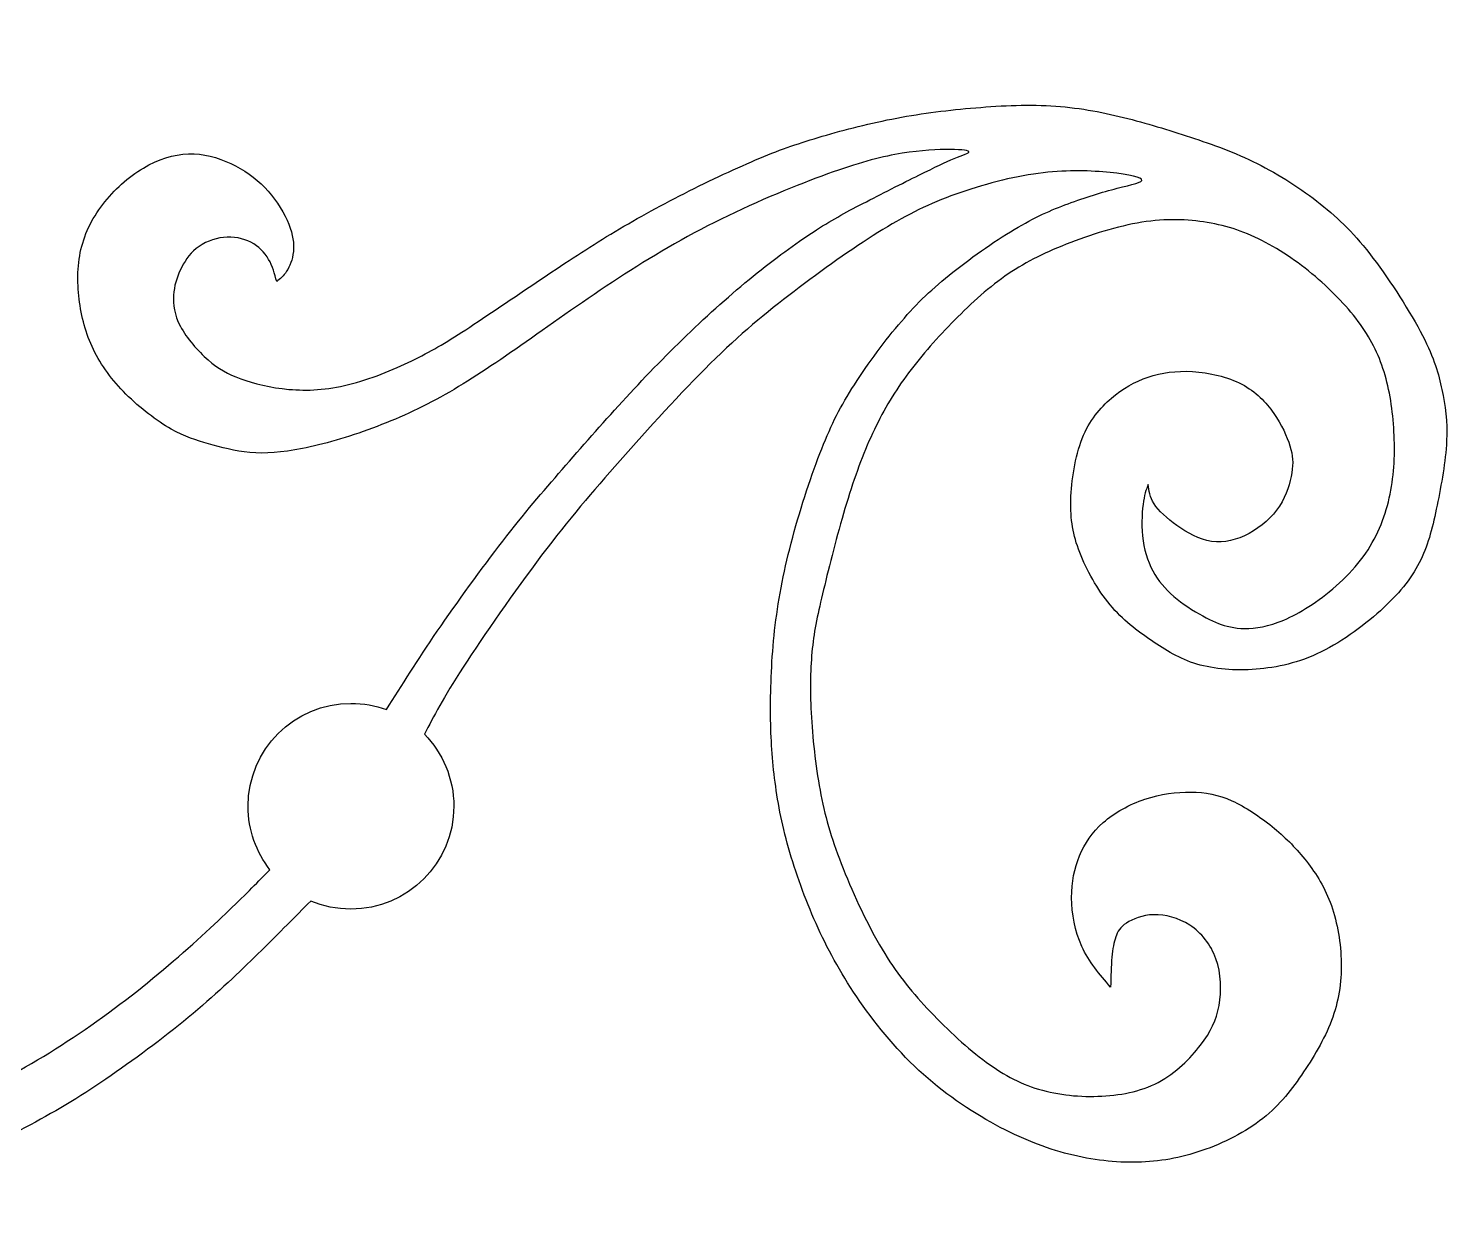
# Model space of a CAD drawing. Header units: millimetres. Extents: x -70 to 70, y -54 to 62.
# Drawn here: x -47.75 to -31.76, y -27.8 to -14.39 of the extents above; entities that cross this region are included whole.
import ezdxf

# ---------------------------------------------------------------- set-up
doc = ezdxf.new("R2010")
doc.units = ezdxf.units.MM
doc.header["$MEASUREMENT"] = 0

msp = doc.modelspace()

# ---------------------------------------------------------------- linework, layer by layer
at = {"color": 5, "linetype": 'Continuous'}
for points, knots in [([(-59.064, -19.089), (-59.006, -18.911), (-58.919, -18.646), (-58.821, -18.377), (-58.723, -18.107), (-58.613, -17.831), (-58.48, -17.572), (-58.346, -17.313), (-58.188, -17.071), (-58.022, -16.839), (-57.856, -16.608), (-57.681, -16.386), (-57.513, -16.195), (-57.346, -16.003), (-57.186, -15.842), (-57.017, -15.704), (-56.847, -15.566), (-56.667, -15.452), (-56.409, -15.305), (-56.15, -15.158), (-55.812, -14.978), (-55.481, -14.835), (-55.15, -14.691), (-54.825, -14.583), (-54.524, -14.511), (-54.223, -14.44), (-53.946, -14.404), (-53.654, -14.399), (-53.362, -14.394), (-53.054, -14.42), (-52.783, -14.452), (-52.512, -14.483), (-52.277, -14.52), (-51.989, -14.601), (-51.7, -14.683), (-51.358, -14.811), (-50.705, -15.143), (-50.395, -15.349), (-50.178, -15.498), (-49.961, -15.646), (-49.838, -15.739), (-49.665, -15.918), (-49.491, -16.098), (-49.267, -16.364), (-49.094, -16.605), (-48.922, -16.847), (-48.801, -17.064), (-48.706, -17.241), (-48.611, -17.418), (-48.543, -17.556), (-48.477, -17.734), (-48.41, -17.912), (-48.346, -18.13), (-48.302, -18.301), (-48.258, -18.472), (-48.233, -18.596), (-48.209, -18.74), (-48.185, -18.883), (-48.161, -19.046), (-48.154, -19.209), (-48.148, -19.372), (-48.158, -19.535), (-48.214, -20.027), (-48.259, -20.356), (-48.308, -20.611), (-48.356, -20.866), (-48.408, -21.049), (-48.485, -21.275), (-48.562, -21.501), (-48.664, -21.771), (-48.77, -21.988), (-48.877, -22.205), (-48.987, -22.37), (-49.175, -22.585), (-49.362, -22.799), (-49.627, -23.063), (-49.901, -23.283), (-50.175, -23.503), (-50.46, -23.678), (-50.756, -23.812), (-51.052, -23.946), (-51.36, -24.039), (-51.946, -24.171), (-52.223, -24.21), (-52.491, -24.218), (-52.758, -24.225), (-53.015, -24.2), (-53.29, -24.134), (-53.566, -24.068), (-53.86, -23.961), (-54.126, -23.859), (-54.391, -23.756), (-54.629, -23.659), (-54.858, -23.556), (-55.088, -23.454), (-55.309, -23.346), (-55.577, -23.187), (-55.845, -23.029), (-56.161, -22.819), (-56.536, -22.538), (-56.911, -22.257), (-57.347, -21.903), (-57.67, -21.628), (-57.993, -21.354), (-58.204, -21.159), (-58.339, -21.039), (-58.474, -20.918), (-58.534, -20.87), (-58.577, -20.839), (-58.621, -20.808), (-58.649, -20.792), (-58.668, -20.798), (-58.686, -20.805), (-58.696, -20.833), (-58.694, -20.903), (-58.692, -20.973), (-58.679, -21.086), (-58.643, -21.278), (-58.608, -21.47), (-58.55, -21.741), (-58.472, -22.025), (-58.394, -22.308), (-58.296, -22.605), (-58.008, -23.23), (-57.817, -23.558), (-57.632, -23.838), (-57.446, -24.118), (-57.265, -24.35), (-57.057, -24.581), (-56.848, -24.812), (-56.611, -25.041), (-56.375, -25.25), (-56.139, -25.46), (-55.904, -25.649), (-55.57, -25.854), (-55.237, -26.059), (-54.805, -26.281), (-54.394, -26.463), (-53.983, -26.645), (-53.593, -26.788), (-53.238, -26.888), (-52.883, -26.989), (-52.564, -27.046), (-52.274, -27.086), (-51.984, -27.126), (-51.723, -27.149), (-51.406, -27.136), (-51.088, -27.123), (-50.713, -27.074), (-50.347, -26.998), (-49.98, -26.922), (-49.623, -26.818), (-49.299, -26.721), (-48.975, -26.623), (-48.684, -26.533), (-48.357, -26.386), (-48.03, -26.239), (-47.665, -26.035), (-47.308, -25.801), (-46.95, -25.568), (-46.599, -25.304), (-45.97, -24.781), (-45.692, -24.523), (-45.488, -24.328), (-45.285, -24.132), (-45.155, -24), (-45.026, -23.868)], [15.6258065, 15.6258065, 15.6258065, 15.6258065, 15.6322581, 15.6322581, 15.6322581, 15.6387097, 15.6387097, 15.6387097, 15.6451613, 15.6451613, 15.6451613, 15.6516129, 15.6516129, 15.6516129, 15.6580645, 15.6580645, 15.6580645, 15.6645161, 15.6645161, 15.6645161, 15.6709677, 15.6709677, 15.6709677, 15.6774194, 15.6774194, 15.6774194, 15.683871, 15.683871, 15.683871, 15.6903226, 15.6903226, 15.6903226, 15.6967742, 15.6967742, 15.6967742, 15.7032258, 15.7032258, 15.7096774, 15.7096774, 15.7096774, 15.716129, 15.716129, 15.716129, 15.7225806, 15.7225806, 15.7225806, 15.7290323, 15.7290323, 15.7290323, 15.7354839, 15.7354839, 15.7354839, 15.7419355, 15.7419355, 15.7419355, 15.7483871, 15.7483871, 15.7483871, 15.7548387, 15.7548387, 15.7548387, 15.7612903, 15.7612903, 15.7677419, 15.7677419, 15.7677419, 15.7741935, 15.7741935, 15.7741935, 15.7806452, 15.7806452, 15.7806452, 15.7870968, 15.7870968, 15.7870968, 15.7935484, 15.7935484, 15.7935484, 15.8, 15.8, 15.8, 15.8064516, 15.8064516, 15.8129032, 15.8129032, 15.8129032, 15.8193548, 15.8193548, 15.8193548, 15.8258065, 15.8258065, 15.8258065, 15.8322581, 15.8322581, 15.8322581, 15.8387097, 15.8387097, 15.8387097, 15.8451613, 15.8451613, 15.8451613, 15.8516129, 15.8516129, 15.8516129, 15.8580645, 15.8580645, 15.8580645, 15.8645161, 15.8645161, 15.8645161, 15.8709677, 15.8709677, 15.8709677, 15.8774194, 15.8774194, 15.8774194, 15.883871, 15.883871, 15.883871, 15.8903226, 15.8903226, 15.8903226, 15.8967742, 15.8967742, 15.9032258, 15.9032258, 15.9032258, 15.9096774, 15.9096774, 15.9096774, 15.916129, 15.916129, 15.916129, 15.9225806, 15.9225806, 15.9225806, 15.9290323, 15.9290323, 15.9290323, 15.9354839, 15.9354839, 15.9354839, 15.9419355, 15.9419355, 15.9419355, 15.9483871, 15.9483871, 15.9483871, 15.9548387, 15.9548387, 15.9548387, 15.9612903, 15.9612903, 15.9612903, 15.9677419, 15.9677419, 15.9677419, 15.9741935, 15.9741935, 15.9741935, 15.9806452, 15.9806452, 15.9870968, 15.9870968, 15.9870968, 16, 16, 16, 16]), ([(-44.566, -24.221), (-44.742, -24.398), (-44.918, -24.576), (-45.122, -24.777), (-45.327, -24.979), (-45.56, -25.204), (-45.839, -25.442), (-46.119, -25.679), (-46.446, -25.929), (-46.757, -26.146), (-47.067, -26.362), (-47.361, -26.545), (-47.971, -26.875), (-48.286, -27.021), (-48.661, -27.161), (-49.036, -27.301), (-49.471, -27.434), (-49.825, -27.525), (-50.179, -27.616), (-50.453, -27.665), (-50.755, -27.708), (-51.057, -27.75), (-51.387, -27.786), (-51.698, -27.792), (-52.008, -27.797), (-52.299, -27.773), (-52.651, -27.7), (-53.003, -27.628), (-53.416, -27.506), (-53.777, -27.39), (-54.138, -27.274), (-54.447, -27.163), (-54.775, -27.019), (-55.103, -26.874), (-55.449, -26.696), (-55.727, -26.524), (-56.006, -26.352), (-56.216, -26.188), (-56.762, -25.739), (-57.098, -25.456), (-57.36, -25.19), (-57.623, -24.924), (-57.812, -24.675), (-57.99, -24.409), (-58.167, -24.144), (-58.333, -23.861), (-58.462, -23.605), (-58.591, -23.348), (-58.684, -23.116), (-58.769, -22.864), (-58.854, -22.611), (-58.93, -22.337), (-58.99, -22.08), (-59.051, -21.822), (-59.096, -21.58), (-59.135, -21.338), (-59.174, -21.097), (-59.206, -20.856), (-59.236, -20.656), (-59.266, -20.456), (-59.293, -20.297), (-59.346, -20.169), (-59.4, -20.04), (-59.479, -19.943), (-59.652, -19.76), (-59.825, -19.578), (-60.09, -19.31), (-60.409, -19.009), (-60.728, -18.709), (-61.102, -18.376), (-61.385, -18.125), (-61.669, -17.874), (-61.863, -17.705), (-62.156, -17.462), (-62.448, -17.219), (-62.84, -16.902), (-63.154, -16.662), (-63.469, -16.422), (-63.706, -16.257), (-63.972, -16.106), (-64.239, -15.956), (-64.534, -15.82), (-64.81, -15.704), (-65.087, -15.588), (-65.344, -15.491), (-65.619, -15.422), (-65.893, -15.353), (-66.185, -15.31), (-66.42, -15.283), (-66.655, -15.256), (-66.834, -15.244), (-67.117, -15.284), (-67.4, -15.323), (-67.788, -15.412), (-68.117, -15.53), (-68.446, -15.647), (-68.717, -15.793), (-68.927, -15.918), (-69.136, -16.044), (-69.284, -16.149), (-69.392, -16.249), (-69.5, -16.349), (-69.567, -16.445), (-69.617, -16.547), (-69.667, -16.649), (-69.7, -16.758), (-69.708, -16.874), (-69.716, -16.99), (-69.7, -17.114), (-69.651, -17.244), (-69.603, -17.374), (-69.522, -17.511), (-69.406, -17.63), (-69.29, -17.75), (-69.139, -17.852), (-69.017, -17.921), (-68.895, -17.99), (-68.802, -18.026), (-68.7, -18.037), (-68.599, -18.049), (-68.489, -18.036), (-68.358, -18.009), (-68.227, -17.982), (-68.074, -17.94), (-67.888, -17.912), (-67.701, -17.884), (-67.481, -17.87), (-67.225, -17.905), (-66.969, -17.941), (-66.678, -18.026), (-66.43, -18.154), (-66.182, -18.283), (-65.977, -18.456), (-65.846, -18.567), (-65.715, -18.678), (-65.657, -18.728), (-65.582, -18.825), (-65.508, -18.921), (-65.416, -19.064), (-65.361, -19.162), (-65.305, -19.259), (-65.285, -19.312), (-65.256, -19.406), (-65.227, -19.5), (-65.19, -19.635), (-65.172, -19.774), (-65.155, -19.912), (-65.158, -20.054), (-65.2, -20.21), (-65.242, -20.367), (-65.322, -20.539), (-65.388, -20.657), (-65.453, -20.775), (-65.503, -20.839), (-65.59, -20.928), (-65.676, -21.016), (-65.799, -21.128), (-65.931, -21.218), (-66.064, -21.309), (-66.205, -21.378), (-66.345, -21.423), (-66.485, -21.467), (-66.623, -21.486), (-66.789, -21.471), (-66.956, -21.456), (-67.15, -21.407), (-67.298, -21.346), (-67.445, -21.286), (-67.546, -21.213), (-67.613, -21.136), (-67.681, -21.058), (-67.714, -20.975), (-67.728, -20.908), (-67.742, -20.84), (-67.736, -20.788), (-67.72, -20.749), (-67.703, -20.709), (-67.675, -20.682), (-67.642, -20.676), (-67.609, -20.67), (-67.57, -20.684), (-67.498, -20.717), (-67.425, -20.75), (-67.318, -20.801), (-67.188, -20.833), (-67.058, -20.864), (-66.904, -20.877), (-66.759, -20.865), (-66.614, -20.852), (-66.477, -20.814), (-66.354, -20.761), (-66.231, -20.707), (-66.121, -20.638), (-66.034, -20.556), (-65.947, -20.474), (-65.883, -20.38), (-65.85, -20.265), (-65.817, -20.15), (-65.816, -20.015), (-65.857, -19.892), (-65.898, -19.769), (-65.981, -19.659), (-66.114, -19.555), (-66.247, -19.452), (-66.431, -19.357), (-66.592, -19.302), (-66.754, -19.248), (-66.893, -19.234), (-67.04, -19.259), (-67.187, -19.285), (-67.341, -19.348), (-67.531, -19.399), (-67.721, -19.45), (-67.948, -19.489), (-68.171, -19.504), (-68.393, -19.519), (-68.611, -19.51), (-68.794, -19.478), (-68.976, -19.446), (-69.122, -19.39), (-69.258, -19.317), (-69.394, -19.244), (-69.52, -19.154), (-69.656, -18.986), (-69.792, -18.818), (-69.938, -18.571), (-70.047, -18.344), (-70.156, -18.117), (-70.229, -17.91), (-70.272, -17.721), (-70.315, -17.533), (-70.33, -17.363), (-70.312, -17.186), (-70.294, -17.009), (-70.244, -16.823), (-70.18, -16.662), (-70.115, -16.5), (-70.036, -16.361), (-69.914, -16.2), (-69.792, -16.039), (-69.627, -15.856), (-69.482, -15.719), (-69.337, -15.583), (-69.213, -15.493), (-68.771, -15.266), (-68.453, -15.128), (-68.152, -15.034), (-67.852, -14.941), (-67.569, -14.892), (-67.298, -14.858), (-67.027, -14.823), (-66.767, -14.804), (-66.436, -14.836), (-66.105, -14.868), (-65.702, -14.951), (-65.328, -15.068), (-64.953, -15.185), (-64.607, -15.336), (-64.298, -15.485), (-63.99, -15.633), (-63.719, -15.779), (-63.438, -15.958), (-63.158, -16.137), (-62.869, -16.35), (-62.571, -16.58), (-62.273, -16.809), (-61.966, -17.055), (-61.643, -17.332), (-61.32, -17.61), (-60.98, -17.92), (-60.705, -18.175), (-60.43, -18.43), (-60.22, -18.632), (-60.022, -18.825), (-59.824, -19.018), (-59.638, -19.204), (-59.524, -19.313), (-59.409, -19.423), (-59.366, -19.458), (-59.334, -19.48), (-59.303, -19.501), (-59.282, -19.51), (-59.259, -19.504), (-59.236, -19.498), (-59.21, -19.476), (-59.182, -19.419), (-59.154, -19.362), (-59.123, -19.268), (-59.064, -19.089)], [15, 15, 15, 15, 15.0064512, 15.0064512, 15.0064512, 15.0129029, 15.0129029, 15.0129029, 15.0193545, 15.0193545, 15.0193545, 15.0258061, 15.0258061, 15.0322577, 15.0322577, 15.0322577, 15.0387093, 15.0387093, 15.0387093, 15.0451609, 15.0451609, 15.0451609, 15.0516126, 15.0516126, 15.0516126, 15.0580642, 15.0580642, 15.0580642, 15.0645158, 15.0645158, 15.0645158, 15.0709674, 15.0709674, 15.0709674, 15.077419, 15.077419, 15.077419, 15.0838706, 15.0838706, 15.0903223, 15.0903223, 15.0903223, 15.0967739, 15.0967739, 15.0967739, 15.1032255, 15.1032255, 15.1032255, 15.1096771, 15.1096771, 15.1096771, 15.1161287, 15.1161287, 15.1161287, 15.1225803, 15.1225803, 15.1225803, 15.129032, 15.129032, 15.129032, 15.1354836, 15.1354836, 15.1354836, 15.1419352, 15.1419352, 15.1419352, 15.1483868, 15.1483868, 15.1483868, 15.1548384, 15.1548384, 15.1548384, 15.16129, 15.16129, 15.16129, 15.1677417, 15.1677417, 15.1677417, 15.1741933, 15.1741933, 15.1741933, 15.1806449, 15.1806449, 15.1806449, 15.1870965, 15.1870965, 15.1870965, 15.1935481, 15.1935481, 15.1935481, 15.1999998, 15.1999998, 15.1999998, 15.2064514, 15.2064514, 15.2064514, 15.212903, 15.212903, 15.212903, 15.2193546, 15.2193546, 15.2193546, 15.2258062, 15.2258062, 15.2258062, 15.2322578, 15.2322578, 15.2322578, 15.2387095, 15.2387095, 15.2387095, 15.2451611, 15.2451611, 15.2451611, 15.2516127, 15.2516127, 15.2516127, 15.2580643, 15.2580643, 15.2580643, 15.2645159, 15.2645159, 15.2645159, 15.2709675, 15.2709675, 15.2709675, 15.2774192, 15.2774192, 15.2774192, 15.2838708, 15.2838708, 15.2838708, 15.2903224, 15.2903224, 15.2903224, 15.296774, 15.296774, 15.296774, 15.3032256, 15.3032256, 15.3032256, 15.3096772, 15.3096772, 15.3096772, 15.3161289, 15.3161289, 15.3161289, 15.3225805, 15.3225805, 15.3225805, 15.3290321, 15.3290321, 15.3290321, 15.3354837, 15.3354837, 15.3354837, 15.3419353, 15.3419353, 15.3419353, 15.3483869, 15.3483869, 15.3483869, 15.3548386, 15.3548386, 15.3548386, 15.3612902, 15.3612902, 15.3612902, 15.3677418, 15.3677418, 15.3677418, 15.3741934, 15.3741934, 15.3741934, 15.380645, 15.380645, 15.380645, 15.3870966, 15.3870966, 15.3870966, 15.3935483, 15.3935483, 15.3935483, 15.3999999, 15.3999999, 15.3999999, 15.4064515, 15.4064515, 15.4064515, 15.4129031, 15.4129031, 15.4129031, 15.4193547, 15.4193547, 15.4193547, 15.4258063, 15.4258063, 15.4258063, 15.432258, 15.432258, 15.432258, 15.4387096, 15.4387096, 15.4387096, 15.4451612, 15.4451612, 15.4451612, 15.4516128, 15.4516128, 15.4516128, 15.4580644, 15.4580644, 15.4580644, 15.464516, 15.464516, 15.464516, 15.4709677, 15.4709677, 15.4709677, 15.4774193, 15.4774193, 15.4774193, 15.4838709, 15.4838709, 15.4838709, 15.4903225, 15.4903225, 15.4903225, 15.4967741, 15.4967741, 15.4967741, 15.5032257, 15.5032257, 15.5032257, 15.5096774, 15.5096774, 15.5096774, 15.516129, 15.516129, 15.516129, 15.5225806, 15.5225806, 15.5225806, 15.5290322, 15.5290322, 15.5354838, 15.5354838, 15.5354838, 15.5419354, 15.5419354, 15.5419354, 15.5483871, 15.5483871, 15.5483871, 15.5548387, 15.5548387, 15.5548387, 15.5612903, 15.5612903, 15.5612903, 15.5677419, 15.5677419, 15.5677419, 15.5741935, 15.5741935, 15.5741935, 15.5806451, 15.5806451, 15.5806451, 15.5870968, 15.5870968, 15.5870968, 15.5935484, 15.5935484, 15.5935484, 15.6, 15.6, 15.6, 15.6064516, 15.6064516, 15.6064516, 15.6129032, 15.6129032, 15.6129032, 15.6193548, 15.6193548, 15.6193548, 15.6258065, 15.6258065, 15.6258065, 15.6258065]), ([(-44.95, -17.246), (-44.973, -17.159), (-44.996, -17.072), (-45.041, -16.995), (-45.086, -16.917), (-45.152, -16.849), (-45.24, -16.803), (-45.328, -16.758), (-45.437, -16.736), (-45.548, -16.748), (-45.659, -16.76), (-45.772, -16.806), (-45.856, -16.873), (-45.939, -16.94), (-45.994, -17.028), (-46.036, -17.117), (-46.077, -17.205), (-46.105, -17.295), (-46.111, -17.398), (-46.118, -17.502), (-46.104, -17.62), (-46.034, -17.751), (-45.963, -17.882), (-45.837, -18.027), (-45.722, -18.128), (-45.607, -18.229), (-45.502, -18.287), (-45.355, -18.34), (-45.208, -18.393), (-45.018, -18.441), (-44.812, -18.459), (-44.606, -18.478), (-44.383, -18.466), (-44.141, -18.406), (-43.899, -18.347), (-43.639, -18.239), (-43.428, -18.137), (-43.218, -18.035), (-43.057, -17.94), (-42.821, -17.787), (-42.586, -17.633), (-42.275, -17.422), (-42.001, -17.238), (-41.727, -17.053), (-41.49, -16.895), (-41.234, -16.739), (-40.979, -16.584), (-40.706, -16.43), (-40.414, -16.28), (-40.122, -16.13), (-39.812, -15.984), (-39.3, -15.767), (-39.099, -15.697), (-38.853, -15.623), (-38.606, -15.549), (-38.314, -15.472), (-38.022, -15.415), (-37.729, -15.357), (-37.437, -15.32), (-37.135, -15.293), (-36.833, -15.266), (-36.522, -15.249), (-36.231, -15.266), (-35.941, -15.283), (-35.672, -15.333), (-35.414, -15.397), (-35.156, -15.46), (-34.909, -15.538), (-34.411, -15.702), (-34.16, -15.79), (-33.91, -15.915), (-33.66, -16.04), (-33.411, -16.202), (-33.197, -16.371), (-32.983, -16.54), (-32.804, -16.716), (-32.604, -16.98), (-32.403, -17.243), (-32.181, -17.593), (-32.046, -17.853), (-31.912, -18.114), (-31.865, -18.286), (-31.828, -18.462), (-31.791, -18.639), (-31.764, -18.82), (-31.775, -19.043), (-31.786, -19.267), (-31.835, -19.533), (-31.882, -19.765), (-31.93, -19.997), (-31.976, -20.195), (-32.066, -20.379), (-32.155, -20.564), (-32.288, -20.735), (-32.483, -20.917), (-32.679, -21.1), (-32.938, -21.293), (-33.188, -21.416), (-33.439, -21.539), (-33.683, -21.593), (-33.921, -21.611), (-34.159, -21.629), (-34.391, -21.611), (-34.586, -21.553), (-34.782, -21.495), (-34.939, -21.397), (-35.099, -21.288), (-35.26, -21.179), (-35.422, -21.057), (-35.565, -20.886), (-35.707, -20.714), (-35.831, -20.492), (-35.907, -20.295), (-35.983, -20.098), (-36.013, -19.926), (-36.007, -19.705), (-36.001, -19.485), (-35.958, -19.217), (-35.878, -19.013), (-35.797, -18.808), (-35.678, -18.668), (-35.423, -18.45), (-35.287, -18.373), (-35.137, -18.322), (-34.986, -18.271), (-34.821, -18.247), (-34.635, -18.259), (-34.449, -18.27), (-34.242, -18.318), (-34.082, -18.401), (-33.922, -18.484), (-33.809, -18.604), (-33.721, -18.73), (-33.634, -18.855), (-33.572, -18.988), (-33.539, -19.096), (-33.506, -19.204), (-33.501, -19.287), (-33.518, -19.399), (-33.536, -19.51), (-33.575, -19.649), (-33.657, -19.773), (-33.739, -19.898), (-33.864, -20.008), (-33.999, -20.081), (-34.135, -20.155), (-34.28, -20.193), (-34.421, -20.172), (-34.561, -20.152), (-34.698, -20.074), (-34.812, -19.993), (-34.927, -19.911), (-35.019, -19.826), (-35.069, -19.749), (-35.119, -19.671), (-35.127, -19.601), (-35.135, -19.53)], [12.2706767, 12.2706767, 12.2706767, 12.2706767, 12.2781955, 12.2781955, 12.2781955, 12.2857143, 12.2857143, 12.2857143, 12.2932331, 12.2932331, 12.2932331, 12.3007519, 12.3007519, 12.3007519, 12.3082707, 12.3082707, 12.3082707, 12.3157895, 12.3157895, 12.3157895, 12.3233083, 12.3233083, 12.3233083, 12.3308271, 12.3308271, 12.3308271, 12.3383459, 12.3383459, 12.3383459, 12.3458647, 12.3458647, 12.3458647, 12.3533835, 12.3533835, 12.3533835, 12.3609023, 12.3609023, 12.3609023, 12.3684211, 12.3684211, 12.3684211, 12.3759398, 12.3759398, 12.3759398, 12.3834586, 12.3834586, 12.3834586, 12.3909774, 12.3909774, 12.3909774, 12.3984962, 12.3984962, 12.406015, 12.406015, 12.406015, 12.4135338, 12.4135338, 12.4135338, 12.4210526, 12.4210526, 12.4210526, 12.4285714, 12.4285714, 12.4285714, 12.4360902, 12.4360902, 12.4360902, 12.443609, 12.443609, 12.4511278, 12.4511278, 12.4511278, 12.4586466, 12.4586466, 12.4586466, 12.4661654, 12.4661654, 12.4661654, 12.4736842, 12.4736842, 12.4736842, 12.481203, 12.481203, 12.481203, 12.4887218, 12.4887218, 12.4887218, 12.4962406, 12.4962406, 12.4962406, 12.5037594, 12.5037594, 12.5037594, 12.5112782, 12.5112782, 12.5112782, 12.518797, 12.518797, 12.518797, 12.5263158, 12.5263158, 12.5263158, 12.5338346, 12.5338346, 12.5338346, 12.5413534, 12.5413534, 12.5413534, 12.5488722, 12.5488722, 12.5488722, 12.556391, 12.556391, 12.556391, 12.5639098, 12.5639098, 12.5639098, 12.5714286, 12.5714286, 12.5714286, 12.5789474, 12.5789474, 12.5864662, 12.5864662, 12.5864662, 12.593985, 12.593985, 12.593985, 12.6015038, 12.6015038, 12.6015038, 12.6090226, 12.6090226, 12.6090226, 12.6165414, 12.6165414, 12.6165414, 12.6240602, 12.6240602, 12.6240602, 12.6315789, 12.6315789, 12.6315789, 12.6390977, 12.6390977, 12.6390977, 12.6466165, 12.6466165, 12.6466165, 12.6541353, 12.6541353, 12.6541353, 12.6616541, 12.6616541, 12.6616541, 12.6691729, 12.6691729, 12.6691729, 12.6691729]), ([(-43.715, -22.066), (-43.54, -21.789), (-43.365, -21.511), (-43.141, -21.183), (-42.917, -20.856), (-42.644, -20.478), (-42.403, -20.167), (-42.162, -19.856), (-41.952, -19.612), (-41.734, -19.361), (-41.517, -19.11), (-41.291, -18.852), (-41.057, -18.597), (-40.824, -18.342), (-40.582, -18.09), (-40.334, -17.851), (-40.085, -17.611), (-39.829, -17.384), (-39.585, -17.185), (-39.34, -16.986), (-39.106, -16.817), (-38.909, -16.688), (-38.712, -16.559), (-38.552, -16.472), (-38.348, -16.366), (-38.145, -16.261), (-37.899, -16.137), (-37.717, -16.047), (-37.535, -15.957), (-37.418, -15.9), (-37.32, -15.86), (-37.222, -15.82), (-37.143, -15.797), (-37.155, -15.781), (-37.167, -15.765), (-37.27, -15.756), (-37.419, -15.758), (-37.569, -15.76), (-37.765, -15.773), (-37.988, -15.815), (-38.211, -15.857), (-38.461, -15.928), (-39.16, -16.186), (-39.609, -16.373), (-40.021, -16.58), (-40.432, -16.787), (-40.806, -17.013), (-41.17, -17.253), (-41.534, -17.493), (-41.888, -17.747), (-42.2, -17.965), (-42.513, -18.183), (-42.784, -18.365), (-43.054, -18.518), (-43.325, -18.67), (-43.595, -18.794), (-43.871, -18.896), (-44.146, -18.998), (-44.427, -19.079), (-44.661, -19.126), (-44.894, -19.173), (-45.081, -19.185), (-45.251, -19.17), (-45.422, -19.154), (-45.577, -19.111), (-45.717, -19.072), (-45.857, -19.032), (-45.982, -18.996), (-46.14, -18.906), (-46.298, -18.815), (-46.489, -18.67), (-46.647, -18.513), (-46.804, -18.357), (-46.927, -18.19), (-47.013, -18.011), (-47.1, -17.832), (-47.15, -17.64), (-47.174, -17.442), (-47.198, -17.244), (-47.196, -17.039), (-47.145, -16.847), (-47.094, -16.655), (-46.994, -16.475), (-46.86, -16.316), (-46.726, -16.157), (-46.558, -16.021), (-46.388, -15.931), (-46.218, -15.842), (-46.047, -15.801), (-45.881, -15.807), (-45.715, -15.814), (-45.555, -15.869), (-45.413, -15.943), (-45.271, -16.018), (-45.148, -16.111), (-45.046, -16.227), (-44.943, -16.343), (-44.861, -16.48), (-44.814, -16.599), (-44.766, -16.718), (-44.753, -16.819), (-44.762, -16.908), (-44.771, -16.997), (-44.803, -17.075), (-44.838, -17.13), (-44.873, -17.184), (-44.912, -17.215), (-44.95, -17.246)], [12, 12, 12, 12, 12.0075188, 12.0075188, 12.0075188, 12.0150376, 12.0150376, 12.0150376, 12.0225564, 12.0225564, 12.0225564, 12.0300752, 12.0300752, 12.0300752, 12.037594, 12.037594, 12.037594, 12.0451128, 12.0451128, 12.0451128, 12.0526316, 12.0526316, 12.0526316, 12.0601504, 12.0601504, 12.0601504, 12.0676692, 12.0676692, 12.0676692, 12.075188, 12.075188, 12.075188, 12.0827068, 12.0827068, 12.0827068, 12.0902256, 12.0902256, 12.0902256, 12.0977444, 12.0977444, 12.0977444, 12.1052632, 12.1052632, 12.112782, 12.112782, 12.112782, 12.1203008, 12.1203008, 12.1203008, 12.1278195, 12.1278195, 12.1278195, 12.1353383, 12.1353383, 12.1353383, 12.1428571, 12.1428571, 12.1428571, 12.1503759, 12.1503759, 12.1503759, 12.1578947, 12.1578947, 12.1578947, 12.1654135, 12.1654135, 12.1654135, 12.1729323, 12.1729323, 12.1729323, 12.1804511, 12.1804511, 12.1804511, 12.1879699, 12.1879699, 12.1879699, 12.1954887, 12.1954887, 12.1954887, 12.2030075, 12.2030075, 12.2030075, 12.2105263, 12.2105263, 12.2105263, 12.2180451, 12.2180451, 12.2180451, 12.2255639, 12.2255639, 12.2255639, 12.2330827, 12.2330827, 12.2330827, 12.2406015, 12.2406015, 12.2406015, 12.2481203, 12.2481203, 12.2481203, 12.2556391, 12.2556391, 12.2556391, 12.2631579, 12.2631579, 12.2631579, 12.2706767, 12.2706767, 12.2706767, 12.2706767]), ([(-35.559, -25.19), (-35.682, -25.047), (-35.805, -24.905), (-35.883, -24.733), (-35.962, -24.561), (-35.997, -24.361), (-35.998, -24.184), (-35.999, -24.006), (-35.966, -23.852), (-35.908, -23.712), (-35.851, -23.572), (-35.768, -23.447), (-35.642, -23.337), (-35.516, -23.227), (-35.347, -23.133), (-35.172, -23.074), (-34.997, -23.015), (-34.816, -22.992), (-34.654, -22.994), (-34.491, -22.996), (-34.347, -23.023), (-34.194, -23.091), (-34.041, -23.16), (-33.88, -23.27), (-33.74, -23.382), (-33.601, -23.495), (-33.484, -23.611), (-33.373, -23.748), (-33.263, -23.885), (-33.159, -24.043), (-33.013, -24.428), (-32.97, -24.656), (-32.963, -24.878), (-32.955, -25.099), (-32.982, -25.315), (-33.057, -25.528), (-33.132, -25.741), (-33.255, -25.951), (-33.385, -26.145), (-33.514, -26.339), (-33.651, -26.516), (-33.844, -26.669), (-34.037, -26.821), (-34.287, -26.948), (-34.531, -27.032), (-34.774, -27.116), (-35.011, -27.156), (-35.258, -27.162), (-35.505, -27.168), (-35.762, -27.139), (-36.028, -27.072), (-36.293, -27.004), (-36.566, -26.898), (-36.855, -26.742), (-37.143, -26.586), (-37.447, -26.379), (-37.718, -26.128), (-37.989, -25.876), (-38.228, -25.579), (-38.418, -25.299), (-38.608, -25.018), (-38.751, -24.754), (-38.876, -24.475), (-39, -24.195), (-39.108, -23.9), (-39.186, -23.622), (-39.264, -23.345), (-39.312, -23.085), (-39.343, -22.837), (-39.374, -22.589), (-39.387, -22.354), (-39.388, -22.079), (-39.389, -21.804), (-39.377, -21.49), (-39.342, -21.173), (-39.306, -20.856), (-39.247, -20.536), (-39.156, -20.19), (-39.066, -19.844), (-38.945, -19.471), (-38.833, -19.182), (-38.722, -18.893), (-38.62, -18.687), (-38.472, -18.451), (-38.324, -18.215), (-38.129, -17.948), (-37.949, -17.734), (-37.768, -17.519), (-37.601, -17.355), (-37.378, -17.174), (-37.155, -16.994), (-36.876, -16.797), (-36.412, -16.52), (-36.228, -16.439), (-36.037, -16.369), (-35.847, -16.298), (-35.651, -16.238), (-35.486, -16.195), (-35.32, -16.152), (-35.185, -16.125), (-35.211, -16.094), (-35.237, -16.063), (-35.424, -16.028), (-35.647, -16.01), (-35.87, -15.992), (-36.13, -15.99), (-36.429, -16.035), (-36.728, -16.08), (-37.066, -16.173), (-37.647, -16.389), (-37.889, -16.512), (-38.179, -16.693), (-38.47, -16.875), (-38.808, -17.114), (-39.124, -17.356), (-39.441, -17.598), (-39.735, -17.842), (-40.067, -18.169), (-40.398, -18.496), (-40.768, -18.905), (-41.083, -19.261), (-41.398, -19.618), (-41.66, -19.923), (-41.966, -20.327), (-42.271, -20.73), (-42.621, -21.234), (-42.849, -21.586), (-43.077, -21.939), (-43.182, -22.141), (-43.287, -22.342)], [13, 13, 13, 13, 13.022222, 13.022222, 13.022222, 13.044444, 13.044444, 13.044444, 13.066667, 13.066667, 13.066667, 13.088889, 13.088889, 13.088889, 13.111111, 13.111111, 13.111111, 13.133333, 13.133333, 13.133333, 13.155556, 13.155556, 13.155556, 13.177778, 13.177778, 13.177778, 13.2, 13.2, 13.2, 13.222222, 13.222222, 13.244444, 13.244444, 13.244444, 13.266667, 13.266667, 13.266667, 13.288889, 13.288889, 13.288889, 13.311111, 13.311111, 13.311111, 13.333333, 13.333333, 13.333333, 13.355556, 13.355556, 13.355556, 13.377778, 13.377778, 13.377778, 13.4, 13.4, 13.4, 13.422222, 13.422222, 13.422222, 13.444444, 13.444444, 13.444444, 13.466667, 13.466667, 13.466667, 13.488889, 13.488889, 13.488889, 13.511111, 13.511111, 13.511111, 13.533333, 13.533333, 13.533333, 13.555556, 13.555556, 13.555556, 13.577778, 13.577778, 13.577778, 13.6, 13.6, 13.6, 13.622222, 13.622222, 13.622222, 13.644444, 13.644444, 13.644444, 13.666667, 13.666667, 13.666667, 13.688889, 13.688889, 13.711111, 13.711111, 13.711111, 13.733333, 13.733333, 13.733333, 13.755556, 13.755556, 13.755556, 13.777778, 13.777778, 13.777778, 13.8, 13.8, 13.8, 13.822222, 13.822222, 13.844444, 13.844444, 13.844444, 13.866667, 13.866667, 13.866667, 13.888889, 13.888889, 13.888889, 13.911111, 13.911111, 13.911111, 13.933333, 13.933333, 13.933333, 13.955556, 13.955556, 13.955556, 14, 14, 14, 14]), ([(-35.135, -19.53), (-35.158, -19.589), (-35.181, -19.648), (-35.194, -19.756), (-35.208, -19.864), (-35.213, -20.021), (-35.192, -20.164), (-35.171, -20.307), (-35.124, -20.437), (-35.06, -20.544), (-34.995, -20.652), (-34.913, -20.739), (-34.811, -20.821), (-34.708, -20.902), (-34.584, -20.978), (-34.483, -21.031), (-34.383, -21.084), (-34.306, -21.114), (-34.209, -21.134), (-34.112, -21.154), (-33.994, -21.163), (-33.848, -21.133), (-33.701, -21.104), (-33.525, -21.034), (-33.326, -20.905), (-33.126, -20.777), (-32.903, -20.589), (-32.743, -20.383), (-32.584, -20.177), (-32.488, -19.954), (-32.431, -19.725), (-32.374, -19.496), (-32.357, -19.261), (-32.364, -19.025), (-32.37, -18.788), (-32.401, -18.549), (-32.457, -18.339), (-32.514, -18.129), (-32.595, -17.947), (-32.848, -17.579), (-33.019, -17.392), (-33.216, -17.221), (-33.413, -17.049), (-33.637, -16.893), (-33.854, -16.783), (-34.072, -16.672), (-34.285, -16.607), (-34.512, -16.574), (-34.739, -16.54), (-34.982, -16.537), (-35.259, -16.587), (-35.535, -16.636), (-35.847, -16.739), (-36.108, -16.845), (-36.37, -16.952), (-36.582, -17.063), (-36.789, -17.214), (-36.996, -17.365), (-37.199, -17.557), (-37.386, -17.752), (-37.573, -17.947), (-37.744, -18.144), (-37.889, -18.349), (-38.034, -18.553), (-38.154, -18.764), (-38.26, -19), (-38.366, -19.235), (-38.459, -19.496), (-38.55, -19.799), (-38.64, -20.102), (-38.728, -20.448), (-38.791, -20.714), (-38.855, -20.98), (-38.896, -21.166), (-38.918, -21.378), (-38.941, -21.589), (-38.946, -21.827), (-38.931, -22.102), (-38.917, -22.378), (-38.883, -22.692), (-38.779, -23.255), (-38.707, -23.504), (-38.592, -23.8), (-38.478, -24.097), (-38.319, -24.441), (-38.162, -24.713), (-38.005, -24.984), (-37.851, -25.184), (-37.661, -25.391), (-37.472, -25.597), (-37.248, -25.812), (-36.828, -26.14), (-36.632, -26.255), (-36.411, -26.327), (-36.19, -26.399), (-35.945, -26.428), (-35.703, -26.42), (-35.461, -26.412), (-35.223, -26.368), (-35.023, -26.263), (-34.822, -26.158), (-34.66, -25.992), (-34.546, -25.843), (-34.432, -25.694), (-34.366, -25.562), (-34.337, -25.398), (-34.308, -25.233), (-34.314, -25.037), (-34.43, -24.709), (-34.538, -24.578), (-34.667, -24.493), (-34.795, -24.409), (-34.943, -24.371), (-35.072, -24.375), (-35.201, -24.378), (-35.31, -24.423), (-35.38, -24.469), (-35.45, -24.516), (-35.48, -24.565), (-35.501, -24.626), (-35.523, -24.687), (-35.536, -24.759), (-35.545, -24.855), (-35.553, -24.951), (-35.556, -25.07), (-35.559, -25.19)], [12.6691729, 12.6691729, 12.6691729, 12.6691729, 12.6766917, 12.6766917, 12.6766917, 12.6842105, 12.6842105, 12.6842105, 12.6917293, 12.6917293, 12.6917293, 12.6992481, 12.6992481, 12.6992481, 12.7067669, 12.7067669, 12.7067669, 12.7142857, 12.7142857, 12.7142857, 12.7218045, 12.7218045, 12.7218045, 12.7293233, 12.7293233, 12.7293233, 12.7368421, 12.7368421, 12.7368421, 12.7443609, 12.7443609, 12.7443609, 12.7518797, 12.7518797, 12.7518797, 12.7593985, 12.7593985, 12.7593985, 12.7669173, 12.7669173, 12.7744361, 12.7744361, 12.7744361, 12.7819549, 12.7819549, 12.7819549, 12.7894737, 12.7894737, 12.7894737, 12.7969925, 12.7969925, 12.7969925, 12.8045113, 12.8045113, 12.8045113, 12.8120301, 12.8120301, 12.8120301, 12.8195489, 12.8195489, 12.8195489, 12.8270677, 12.8270677, 12.8270677, 12.8345865, 12.8345865, 12.8345865, 12.8421053, 12.8421053, 12.8421053, 12.8496241, 12.8496241, 12.8496241, 12.8571429, 12.8571429, 12.8571429, 12.8646617, 12.8646617, 12.8646617, 12.8721805, 12.8721805, 12.8796992, 12.8796992, 12.8796992, 12.887218, 12.887218, 12.887218, 12.8947368, 12.8947368, 12.8947368, 12.9022556, 12.9022556, 12.9097744, 12.9097744, 12.9097744, 12.9172932, 12.9172932, 12.9172932, 12.924812, 12.924812, 12.924812, 12.9323308, 12.9323308, 12.9323308, 12.9398496, 12.9398496, 12.9398496, 12.9473684, 12.9473684, 12.9548872, 12.9548872, 12.9548872, 12.962406, 12.962406, 12.962406, 12.9699248, 12.9699248, 12.9699248, 12.9774436, 12.9774436, 12.9774436, 12.9849624, 12.9849624, 12.9849624, 13, 13, 13, 13]), ([(-45.026, -23.868), (-45.18, -23.671), (-45.272, -23.423), (-45.272, -23.154), (-45.272, -22.514), (-44.753, -21.995), (-44.114, -21.995), (-43.973, -21.995), (-43.839, -22.02), (-43.715, -22.066)], [16, 16, 16, 16, 16.5, 16.5, 16.5, 16.75, 16.75, 16.75, 17, 17, 17, 17]), ([(-43.287, -22.342), (-43.082, -22.551), (-42.955, -22.838), (-42.955, -23.154), (-42.955, -23.794), (-43.474, -24.312), (-44.114, -24.312), (-44.274, -24.312), (-44.427, -24.28), (-44.566, -24.221)], [14, 14, 14, 14, 14.500015, 14.500015, 14.500015, 14.750023, 14.750023, 14.750023, 15, 15, 15, 15])]:
    msp.add_open_spline(points, degree=3, knots=knots, dxfattribs=at)

doc.saveas('drawing.dxf')
